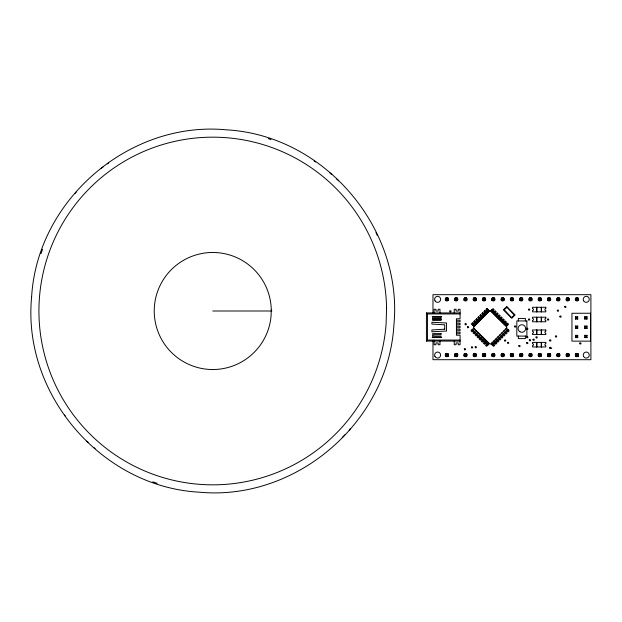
<?xml version="1.0" encoding="UTF-8"?>
<svg xmlns="http://www.w3.org/2000/svg" width="622" height="622" viewBox="0 0 622 622"><rect width="100%" height="100%" fill="white"/><g stroke="black" fill="none" stroke-linecap="round" stroke-linejoin="round"><path stroke-width="0.93" d="M445.756 300.473L448.058 298.171L448.058 300.473L445.756 300.473L445.756 298.171L448.058 298.171M455.047 300.473L457.349 298.171L457.349 300.473L455.047 300.473L455.047 298.171L457.349 298.171M464.339 300.473L466.64 298.171L466.64 300.473L464.339 300.473L464.339 298.171L466.64 298.171M460.078 312.928L426.428 312.928L426.428 341.089L427.454 340.063L460.078 340.063M473.622 300.473L475.931 298.171L473.622 298.171L473.622 300.473L475.931 300.473L475.931 298.171M482.913 300.473L485.222 298.171L485.222 300.473L482.913 300.473L482.913 298.171L485.222 298.171M492.204 300.473L494.506 298.171L492.204 298.171L492.204 300.473L494.506 300.473L494.506 298.171M472.168 324.723L473.202 323.689M474.236 322.655L475.27 321.621M476.304 320.587L477.338 319.553M478.372 318.518L479.406 317.484M480.441 316.45L481.475 315.416M482.509 314.382L483.543 313.348M484.577 312.314L485.611 311.28M486.645 310.246L487.679 309.204M472.316 324.878L473.35 323.844M474.392 322.81L475.426 321.776M476.46 320.742L477.494 319.708M478.528 318.674L479.562 317.64M480.596 316.606L481.63 315.572M482.664 314.53L483.698 313.496M484.732 312.462L485.766 311.428M486.801 310.394L487.835 309.359M472.681 325.244L473.715 324.21M474.749 323.176L475.783 322.142M476.817 321.107L477.851 320.073M478.886 319.032L479.927 317.998M480.962 316.963L481.996 315.929M483.03 314.895L484.064 313.861M485.098 312.827L486.132 311.793M487.166 310.759L488.2 309.725M472.837 325.399L473.871 324.357M474.905 323.323L475.939 322.289M476.973 321.255L478.007 320.221M479.041 319.187L480.075 318.153M481.109 317.119L482.143 316.085M483.177 315.051L484.219 314.017M485.253 312.983L486.287 311.949M487.321 310.914L488.356 309.88M490.447 311.21L493.028 308.621L494.062 309.655L491.481 312.244M445.756 356.212L448.058 353.91L448.058 356.212L445.756 356.212L445.756 353.91L448.058 353.91M501.495 300.473L503.797 298.171L503.797 300.473L501.495 300.473L501.495 298.171L503.797 298.171M492.515 313.278L495.096 310.689L496.131 311.723L493.549 314.312M494.583 315.346L497.165 312.757L498.206 313.791L495.617 316.38M455.047 356.212L457.349 353.91L457.349 356.212L455.047 356.212L455.047 353.91L457.349 353.91M510.786 300.473L513.088 298.171L513.088 300.473L510.786 300.473L510.786 298.171L513.088 298.171M496.651 317.414L499.241 314.833L500.275 315.867L497.686 318.448M498.72 319.483L501.309 316.901L502.343 317.935L499.754 320.517M464.339 356.212L466.64 353.91L466.64 356.212L464.339 356.212L464.339 353.91L466.64 353.91M520.078 300.473L522.379 298.171L520.078 298.171L520.078 300.473L522.379 300.473L522.379 298.171M500.788 321.551L503.377 318.969L504.411 320.003L501.822 322.585M502.856 323.619L505.445 321.038L506.479 322.072L503.89 324.653M473.622 356.212L475.931 353.91L473.622 353.91L473.622 356.212L475.931 356.212L475.931 353.91M529.361 300.473L531.67 298.171L531.67 300.473L529.361 300.473L529.361 298.171L531.67 298.171M504.924 325.695L507.513 323.106L508.547 324.14L505.958 326.729M492.243 344.907L493.277 343.873M494.311 342.839L495.345 341.805M496.379 340.77L497.413 339.736M498.447 338.702L499.482 337.668M500.516 336.634L501.55 335.6M502.584 334.566L503.618 333.532M504.652 332.498L505.694 331.456M506.728 330.422L507.762 329.388M492.399 345.062L493.433 344.028M494.467 342.994L495.501 341.96M496.535 340.926L497.569 339.892M498.603 338.858L499.637 337.824M500.671 336.782L501.705 335.748M502.739 334.714L503.773 333.68M504.807 332.646L505.841 331.612M506.876 330.577L507.91 329.543M494.824 343.36L495.866 342.318M496.9 341.284L497.934 340.25M501.037 337.147L502.071 336.113M503.105 335.079L504.139 334.045M507.241 330.943L508.275 329.909M492.912 345.575L493.946 344.541M494.98 343.507L496.014 342.473M497.048 341.439L498.082 340.405M499.116 339.371L500.15 338.337M501.192 337.303L502.226 336.269M503.26 335.235L504.294 334.201M505.328 333.167L506.362 332.132M507.397 331.098L508.431 330.064M482.913 356.212L485.222 353.91L485.222 356.212L482.913 356.212L482.913 353.91L485.222 353.91M538.652 300.473L540.961 298.171L540.961 300.473L538.652 300.473L538.652 298.171L540.961 298.171M492.204 356.212L494.506 353.91L492.204 353.91L492.204 356.212L494.506 356.212L494.506 353.91M547.943 300.473L550.245 298.171L547.943 298.171L547.943 300.473L550.245 300.473L550.245 298.171M501.495 356.212L503.797 353.91L501.495 353.91L501.495 356.212L503.797 356.212L503.797 353.91M557.234 300.473L559.536 298.171L559.536 300.473L557.234 300.473L557.234 298.171L559.536 298.171M510.786 356.212L513.088 353.91L513.088 356.212L510.786 356.212L510.786 353.91L513.088 353.91M566.525 300.473L568.827 298.171L568.827 300.473L566.525 300.473L566.525 298.171L568.827 298.171M520.078 356.212L522.379 353.91L522.379 356.212L520.078 356.212L520.078 353.91L522.379 353.91M575.817 300.473L578.118 298.171L575.817 298.171L575.817 300.473L578.118 300.473L578.118 298.171M529.361 356.212L531.67 353.91L529.361 353.91L529.361 356.212L531.67 356.212L531.67 353.91M575.443 319.055L577.745 316.753L575.443 316.753L575.443 319.055L577.745 319.055L577.745 316.753M538.652 356.212L540.961 353.91L540.961 356.212L538.652 356.212L538.652 353.91L540.961 353.91M575.443 328.346L577.745 326.037L577.745 328.346L575.443 328.346L575.443 326.037L577.745 326.037M584.727 319.055L587.036 316.753L584.727 316.753L584.727 319.055L587.036 319.055L587.036 316.753M547.943 356.212L550.245 353.91L547.943 353.91L547.943 356.212L550.245 356.212L550.245 353.91M575.443 337.637L577.745 335.328L575.443 335.328L575.443 337.637L577.745 337.637L577.745 335.328M584.727 328.346L587.036 326.037L584.727 326.037L584.727 328.346L587.036 328.346L587.036 326.037M557.234 356.212L559.536 353.91L559.536 356.212L557.234 356.212L557.234 353.91L559.536 353.91M584.727 337.637L587.036 335.328L584.727 335.328L584.727 337.637L587.036 337.637L587.036 335.328M566.525 356.212L568.827 353.91L568.827 356.212L566.525 356.212L566.525 353.91L568.827 353.91M575.817 356.212L578.118 353.91L575.817 353.91L575.817 356.212L578.118 356.212L578.118 353.91M212.755 311L271.892 311M426.435 312.936L427.454 313.954L460.078 313.954M432.158 316.582L441.698 316.582M432.974 318.962L441.636 318.962M456.424 320.276L460.078 320.276L460.078 321.776L456.424 321.776M456.424 323.269L460.078 323.269L460.078 324.762L456.424 324.762M456.424 326.262L460.078 326.262L460.078 327.755L456.424 327.755M456.424 329.256L460.078 329.256L460.078 330.748L456.424 330.748M456.424 332.249L460.078 332.249L460.078 333.742L456.424 333.742M432.158 337.435L441.698 337.435M426.428 341.089L460.078 341.089M549.941 348.157L551.776 348.157M575.817 298.171L578.118 300.473M566.525 298.171L568.827 300.473M584.727 316.753L587.036 319.055M557.234 298.171L559.536 300.473M575.443 316.753L577.745 319.055M584.727 326.037L587.036 328.346M547.943 298.171L550.245 300.473M575.443 326.037L577.745 328.346M584.727 335.328L587.036 337.637M538.652 298.171L540.961 300.473M575.443 335.328L577.745 337.637M529.361 298.171L531.67 300.473M520.078 298.171L522.379 300.473M575.817 353.91L578.118 356.212M510.786 298.171L513.088 300.473M566.525 353.91L568.827 356.212M501.495 298.171L503.797 300.473M557.234 353.91L559.536 356.212M492.204 298.171L494.506 300.473M547.943 353.91L550.245 356.212M482.913 298.171L485.222 300.473M538.652 353.91L540.961 356.212M492.251 309.398L493.293 310.432M494.327 311.466L495.361 312.501M496.395 313.535L497.429 314.569M498.463 315.603L499.497 316.637M500.531 317.671L501.565 318.705M502.599 319.739L503.633 320.781M504.667 321.815L505.702 322.849M506.736 323.883L507.77 324.917M492.103 309.554L493.137 310.588M494.171 311.622L495.205 312.656M496.239 313.69L497.273 314.724M498.308 315.758L499.342 316.792M500.376 317.826L501.41 318.861M502.444 319.895L503.478 320.929M504.512 321.963L505.546 322.997M506.58 324.031L507.614 325.073M491.738 309.919L492.772 310.953M493.806 311.987L494.84 313.022M495.874 314.056L496.908 315.09M497.942 316.124L498.976 317.158M500.01 318.192L501.044 319.226M502.078 320.26L503.12 321.294M504.154 322.328L505.188 323.362M506.222 324.396L507.257 325.43M491.582 310.067L492.616 311.101M493.65 312.135L494.684 313.169M495.718 314.203L496.753 315.245M497.787 316.279L498.828 317.313M499.863 318.347L500.897 319.381M501.931 320.416L502.965 321.45M503.999 322.484L505.033 323.518M506.067 324.552L507.101 325.586M473.622 298.171L475.931 300.473M529.361 353.91L531.67 356.212M464.339 298.171L466.64 300.473M520.078 353.91L522.379 356.212M455.047 298.171L457.349 300.473M510.786 353.91L513.088 356.212M445.756 298.171L448.058 300.473M501.495 353.91L503.797 356.212M472.448 329.388L473.482 330.422M474.516 331.456L475.55 332.498M476.584 333.532L477.618 334.566M478.652 335.6L479.686 336.634M480.72 337.668L481.755 338.702M482.789 339.736L483.823 340.77M484.857 341.805L485.891 342.839M486.925 343.873L487.959 344.907M472.292 329.543L473.326 330.577M474.361 331.612L475.395 332.646M476.429 333.68L477.463 334.714M478.497 335.748L479.531 336.782M480.565 337.824L481.599 338.858M482.633 339.892L483.667 340.926M484.701 341.96L485.743 342.994M486.777 344.028L487.811 345.062M471.927 329.909L472.961 330.943M473.995 331.977L475.029 333.011M476.063 334.045L477.097 335.079M478.131 336.113L479.165 337.147M480.207 338.181L481.241 339.215M482.275 340.25L483.31 341.284M484.344 342.318L485.378 343.36M486.412 344.394L487.446 345.428M471.771 330.064L472.806 331.098M473.84 332.132L474.874 333.167M475.916 334.201L476.95 335.235M477.984 336.269L479.018 337.303M480.052 338.337L481.086 339.371M482.12 340.405L483.154 341.439M484.188 342.473L485.222 343.507M486.256 344.541L487.29 345.575M492.204 353.91L494.506 356.212M482.913 353.91L485.222 356.212M473.622 353.91L475.931 356.212M464.339 353.91L466.64 356.212M455.047 353.91L457.349 356.212M445.756 353.91L448.058 356.212M541.443 307.276L541.443 311.847M541.443 317.204L541.443 321.776M541.443 329.979L541.443 334.55M541.443 342.395L541.443 346.967M541.257 307.276L541.257 311.847M541.257 317.204L541.257 321.776M541.257 329.979L541.257 334.55M541.257 342.395L541.257 346.967M536.872 307.276L536.872 311.847M536.872 317.204L536.872 321.776M536.872 329.979L536.872 334.55M536.872 342.395L536.872 346.967M536.685 307.276L536.685 311.847M536.685 317.204L536.685 321.776M536.685 329.979L536.685 334.55M536.685 342.395L536.685 346.967M525.38 320.952L525.38 318.433L518.328 318.433L518.328 320.952M525.38 336.082L525.38 338.601L518.328 338.601L518.328 336.082M454.223 312.928L454.223 309.274L456.058 309.274L456.058 311.101L458.251 311.101L458.251 309.274L460.078 309.274L460.078 318.783L456.424 318.783L456.424 335.235L460.078 335.235L460.078 344.751L458.251 344.751L458.251 342.916L456.058 342.916L456.058 344.751L454.223 344.751L454.223 341.089M439.964 312.928L439.964 309.274L438.137 309.274L438.137 311.101L435.936 311.101L435.936 309.274L434.109 309.274L434.109 312.928M439.964 341.089L439.964 344.751L438.137 344.751L438.137 342.916L435.936 342.916L435.936 344.751L434.109 344.751L434.109 340.18M432.974 313.123L432.974 294.68L590.9 294.68L590.9 359.703L432.974 359.703L432.974 340.296M427.454 313.954L427.454 340.063M350.388 428.651A181.064 181.064 0 0 1 349.175 430.059M344.806 434.879A181.064 181.064 0 0 1 342.24 437.561M157.172 483.317A181.064 181.064 0 0 1 152.771 481.84M95.104 448.633A181.064 181.064 0 0 1 93.704 447.412M88.2 442.413A181.064 181.064 0 0 1 86.862 441.13M65.629 416.538A181.064 181.064 0 0 1 64.556 415.022M41.013 253.652A181.064 181.064 0 0 1 42.545 249.259M75.13 193.349A181.064 181.064 0 0 1 76.343 191.941M101.269 168.329A181.064 181.064 0 0 1 103.477 166.634M107.217 163.874A181.064 181.064 0 0 1 108.741 162.801M268.339 138.683A181.064 181.064 0 0 1 270.99 139.553M314.149 160.989A181.064 181.064 0 0 1 315.681 162.039M329.699 172.768A181.064 181.064 0 0 1 331.814 174.588M336.634 178.949A181.064 181.064 0 0 1 338.656 180.87M375.976 232.612A181.064 181.064 0 0 1 377.157 235.139M31.598 297.23C22.236 394.278 101.635 486.738 198.986 492.157C296.033 501.519 388.493 422.12 393.913 324.77C403.274 227.722 323.883 135.262 226.532 129.843C129.477 120.481 37.017 199.88 31.598 297.23M271.27 310.036L271.106 315.44A58.515 58.515 0 0 1 181.243 360.309A58.515 58.515 0 0 1 184.221 259.91A58.515 58.515 0 0 1 271.27 310.036M386.565 308.131L386.091 324.179A173.833 173.833 0 0 1 119.144 457.473A173.833 173.833 0 0 1 128 159.232A173.833 173.833 0 0 1 386.565 308.131M449.792 311.031L450.064 312.042L451.082 311.77L450.81 310.759L449.792 311.031M465.077 323.899L465.349 324.909L466.368 324.637L466.096 323.627L465.077 323.899M467.394 326.822L467.666 327.833L468.685 327.561L468.413 326.55L467.394 326.822M464.292 348.926L464.564 349.945L465.575 349.673L465.303 348.654L464.292 348.926M471.437 347.068L471.709 348.087L472.728 347.815L472.456 346.804L471.437 347.068M475.154 346.882L475.426 347.9L476.444 347.628L476.172 346.617L475.154 346.882M504.512 340.203L504.784 341.214L505.803 340.942L505.531 339.931L504.512 340.203M507.49 342.52L507.762 343.538L508.773 343.266L508.501 342.248L507.49 342.52M514.542 326.169L514.814 327.188L515.832 326.915L515.56 325.897L514.542 326.169M518.818 345.676L519.09 346.695L520.101 346.423L519.829 345.404L518.818 345.676M528.482 309.258L528.754 310.277L529.765 310.005L529.493 308.986L528.482 309.258M528.482 319.203L528.754 320.213L529.765 319.941L529.493 318.93L528.482 319.203M526.624 328.4L526.896 329.419L527.907 329.147L527.635 328.128L526.624 328.4M526.624 336.852L526.896 337.87L527.907 337.598L527.635 336.58L526.624 336.852M526.624 342.706L526.896 343.717L527.907 343.445L527.635 342.434L526.624 342.706M529.314 339.83L529.586 340.84L530.605 340.568L530.333 339.558L529.314 339.83M533.031 339.363L533.303 340.374L534.321 340.102L534.049 339.091L533.031 339.363M536.001 337.038L536.273 338.057L537.291 337.785L537.019 336.766L536.001 337.038M547.523 319.203L547.795 320.213L548.806 319.941L548.542 318.93L547.523 319.203M557.281 310.285L557.553 311.303L558.564 311.031L558.292 310.013L557.281 310.285M549.661 340.102L549.934 341.12L550.944 340.848L550.672 339.83L549.661 340.102M549.661 347.535L549.934 348.553L550.944 348.281L550.672 347.263L549.661 347.535M559.878 316.233L560.15 317.243L561.168 316.971L560.896 315.96L559.878 316.233M555.423 336.113L555.695 337.124L556.706 336.852L556.433 335.841L555.423 336.113M564.714 306.568L564.978 307.587L565.997 307.315L565.725 306.296L564.714 306.568M579.758 343.08L580.031 344.09L581.049 343.818L580.777 342.808L579.758 343.08M504.185 309.678L511.502 317.515L514.347 315.191L507.031 307.354L504.185 309.678M474.003 326.659L473.91 326.783A1.205 1.205 0 0 0 474.018 328.369L489.553 343.702A1.205 1.205 0 0 0 491.224 343.725L506.495 328.167A1.213 1.213 0 0 0 506.487 326.457L490.976 311.093A1.197 1.197 0 0 0 489.273 311.109L474.003 326.659M472.425 322.911L471.39 323.945L473.98 326.534L475.014 325.5L472.425 322.911M474.493 320.843L473.459 321.877L476.048 324.466L477.082 323.432L474.493 320.843M476.561 318.775L475.527 319.809L478.116 322.398L479.15 321.364L476.561 318.775M478.629 316.707L477.595 317.741L480.184 320.33L481.218 319.296L478.629 316.707M480.697 314.639L479.663 315.673L482.252 318.262L483.286 317.228L480.697 314.639M482.765 312.571L481.731 313.605L484.32 316.194L485.354 315.16L482.765 312.571M484.841 310.502L483.799 311.536L486.388 314.118L487.423 313.084L484.841 310.502M486.909 308.434L485.875 309.468L488.457 312.05L489.491 311.016L486.909 308.434M473.583 328.253L471.002 330.834L472.036 331.868L474.617 329.287L473.583 328.253M475.651 330.321L473.07 332.91L474.104 333.944L476.685 331.355L475.651 330.321M477.719 332.389L475.138 334.978L476.172 336.012L478.753 333.423L477.719 332.389M506.767 306.576L503.408 309.935L511.766 318.293L515.125 314.934L506.767 306.576M479.787 334.457L477.206 337.046L478.24 338.08L480.829 335.491L479.787 334.457M481.863 336.525L479.274 339.114L480.308 340.148L482.897 337.559L481.863 336.525M483.932 338.593L481.342 341.183L482.377 342.217L484.966 339.628L483.932 338.593M486 340.662L483.411 343.251L484.445 344.285L487.034 341.696L486 340.662M488.068 342.738L485.479 345.319L486.513 346.353L489.102 343.772L488.068 342.738M492.134 342.738L491.1 343.772L493.689 346.353L494.723 345.319L492.134 342.738M494.202 340.662L493.168 341.696L495.757 344.285L496.791 343.251L494.202 340.662M496.278 338.593L495.244 339.628L497.825 342.217L498.86 341.183L496.278 338.593M498.346 336.525L497.312 337.559L499.894 340.148L500.928 339.114L498.346 336.525M500.415 334.457L499.38 335.491L501.962 338.08L502.996 337.046L500.415 334.457M502.483 332.389L501.449 333.423L504.03 336.012L505.064 334.978L502.483 332.389M504.551 330.321L503.517 331.355L506.106 333.944L507.14 332.91L504.551 330.321M506.619 328.253L505.585 329.287L508.174 331.868L509.208 330.834L506.619 328.253M444.714 329.201L431.917 329.932L431.917 331.767L446.549 331.036L446.549 322.989L431.917 322.258L431.917 324.085L444.714 324.816L444.714 329.201M545.805 307.276L532.564 307.276L532.564 308.644A0.917 0.917 0 0 1 533.482 309.554A0.917 0.917 0 0 1 532.564 310.471L532.564 311.847L545.805 311.847L545.805 310.471A0.917 0.917 0 0 1 544.888 309.562A0.917 0.917 0 0 1 545.805 308.644L545.805 307.276M590.527 313.255L571.945 313.255L571.945 341.128L590.527 341.128L590.527 313.255M441.06 316.769L432.648 316.769L432.648 320.423L441.06 320.423L441.06 319.327L433.744 319.327L433.744 317.865L441.06 317.865L441.06 316.769M545.805 317.204L532.564 317.204L532.564 318.573A0.917 0.917 0 0 1 533.482 319.49A0.917 0.917 0 0 1 532.564 320.408L532.564 321.776L545.805 321.776L545.805 320.408A0.917 0.917 0 0 1 544.888 319.49A0.917 0.917 0 0 1 545.805 318.581L545.805 317.204M526.896 320.952L516.812 320.952L516.812 336.082L526.896 336.082L526.896 320.952M545.805 329.979L532.564 329.979L532.564 331.347A0.917 0.917 0 0 1 533.482 332.265A0.917 0.917 0 0 1 532.564 333.174L532.564 334.55L545.805 334.55L545.805 333.174A0.917 0.917 0 0 1 544.888 332.265A0.917 0.917 0 0 1 545.805 331.347L545.805 329.979M441.06 333.594L432.648 333.594L432.648 337.248L441.06 337.248L441.06 336.152L433.744 336.152L433.744 334.69L441.06 334.69L441.06 333.594M545.805 342.395L532.564 342.395L532.564 343.764A0.917 0.917 0 0 1 533.482 344.681A0.917 0.917 0 0 1 532.564 345.591L532.564 346.967L545.805 346.967L545.805 345.591A0.917 0.917 0 0 1 544.888 344.681A0.917 0.917 0 0 1 545.805 343.764L545.805 342.395M519.961 331.79A3.779 3.779 0 0 0 525.637 328.517A3.779 3.779 0 0 0 519.961 325.244A3.779 3.779 0 0 0 519.961 331.79M566.23 355.901A1.672 1.672 0 0 0 569.122 355.901A1.672 1.672 0 0 0 567.676 353.389A1.672 1.672 0 0 0 566.23 355.901M583.638 300.83A3.024 3.024 0 0 0 588.871 300.83A3.024 3.024 0 0 0 586.258 296.305A3.024 3.024 0 0 0 583.638 300.83M538.357 355.901A1.672 1.672 0 0 0 541.257 355.901A1.672 1.672 0 0 0 539.803 353.389A1.672 1.672 0 0 0 538.357 355.901M435.003 356.569A3.024 3.024 0 0 0 440.236 356.569A3.024 3.024 0 0 0 437.616 352.044A3.024 3.024 0 0 0 435.003 356.569M435.003 300.83A3.024 3.024 0 0 0 440.236 300.83A3.024 3.024 0 0 0 437.616 296.305A3.024 3.024 0 0 0 435.003 300.83M583.638 356.569A3.024 3.024 0 0 0 588.871 356.569A3.024 3.024 0 0 0 586.258 352.044A3.024 3.024 0 0 0 583.638 356.569M482.618 300.162A1.672 1.672 0 0 0 485.518 300.162A1.672 1.672 0 0 0 484.064 297.65A1.672 1.672 0 0 0 482.618 300.162M575.521 355.901A1.672 1.672 0 0 0 578.413 355.901A1.672 1.672 0 0 0 576.967 353.389A1.672 1.672 0 0 0 575.521 355.901M519.782 300.162A1.672 1.672 0 0 0 522.674 300.162A1.672 1.672 0 0 0 521.228 297.65A1.672 1.672 0 0 0 519.782 300.162M566.23 300.162A1.672 1.672 0 0 0 569.122 300.162A1.672 1.672 0 0 0 567.676 297.65A1.672 1.672 0 0 0 566.23 300.162M473.326 355.901A1.672 1.672 0 0 0 476.227 355.901A1.672 1.672 0 0 0 474.78 353.389A1.672 1.672 0 0 0 473.326 355.901M445.461 300.162A1.672 1.672 0 0 0 448.353 300.162A1.672 1.672 0 0 0 446.907 297.65A1.672 1.672 0 0 0 445.461 300.162M529.065 300.162A1.672 1.672 0 0 0 531.966 300.162A1.672 1.672 0 0 0 530.519 297.65A1.672 1.672 0 0 0 529.065 300.162M510.491 300.162A1.672 1.672 0 0 0 513.383 300.162A1.672 1.672 0 0 0 511.937 297.65A1.672 1.672 0 0 0 510.491 300.162M491.909 355.901A1.672 1.672 0 0 0 494.801 355.901A1.672 1.672 0 0 0 493.355 353.389A1.672 1.672 0 0 0 491.909 355.901M464.043 300.162A1.672 1.672 0 0 0 466.935 300.162A1.672 1.672 0 0 0 465.489 297.65A1.672 1.672 0 0 0 464.043 300.162M575.521 300.162A1.672 1.672 0 0 0 578.413 300.162A1.672 1.672 0 0 0 576.967 297.65A1.672 1.672 0 0 0 575.521 300.162M556.939 300.162A1.672 1.672 0 0 0 559.831 300.162A1.672 1.672 0 0 0 558.385 297.65A1.672 1.672 0 0 0 556.939 300.162M547.648 300.162A1.672 1.672 0 0 0 550.54 300.162A1.672 1.672 0 0 0 549.094 297.65A1.672 1.672 0 0 0 547.648 300.162M538.357 300.162A1.672 1.672 0 0 0 541.257 300.162A1.672 1.672 0 0 0 539.803 297.65A1.672 1.672 0 0 0 538.357 300.162M501.2 300.162A1.672 1.672 0 0 0 504.092 300.162A1.672 1.672 0 0 0 502.646 297.65A1.672 1.672 0 0 0 501.2 300.162M491.909 300.162A1.672 1.672 0 0 0 494.801 300.162A1.672 1.672 0 0 0 493.355 297.65A1.672 1.672 0 0 0 491.909 300.162M473.326 300.162A1.672 1.672 0 0 0 476.227 300.162A1.672 1.672 0 0 0 474.78 297.65A1.672 1.672 0 0 0 473.326 300.162M454.752 300.162A1.672 1.672 0 0 0 457.644 300.162A1.672 1.672 0 0 0 456.198 297.65A1.672 1.672 0 0 0 454.752 300.162M556.939 355.901A1.672 1.672 0 0 0 559.831 355.901A1.672 1.672 0 0 0 558.385 353.389A1.672 1.672 0 0 0 556.939 355.901M547.648 355.901A1.672 1.672 0 0 0 550.54 355.901A1.672 1.672 0 0 0 549.094 353.389A1.672 1.672 0 0 0 547.648 355.901M529.065 355.901A1.672 1.672 0 0 0 531.966 355.901A1.672 1.672 0 0 0 530.519 353.389A1.672 1.672 0 0 0 529.065 355.901M519.782 355.901A1.672 1.672 0 0 0 522.674 355.901A1.672 1.672 0 0 0 521.228 353.389A1.672 1.672 0 0 0 519.782 355.901M510.491 355.901A1.672 1.672 0 0 0 513.383 355.901A1.672 1.672 0 0 0 511.937 353.389A1.672 1.672 0 0 0 510.491 355.901M501.2 355.901A1.672 1.672 0 0 0 504.092 355.901A1.672 1.672 0 0 0 502.646 353.389A1.672 1.672 0 0 0 501.2 355.901M482.618 355.901A1.672 1.672 0 0 0 485.518 355.901A1.672 1.672 0 0 0 484.064 353.389A1.672 1.672 0 0 0 482.618 355.901M464.043 355.901A1.672 1.672 0 0 0 466.935 355.901A1.672 1.672 0 0 0 465.489 353.389A1.672 1.672 0 0 0 464.043 355.901M454.752 355.901A1.672 1.672 0 0 0 457.644 355.901A1.672 1.672 0 0 0 456.198 353.389A1.672 1.672 0 0 0 454.752 355.901M445.461 355.901A1.672 1.672 0 0 0 448.353 355.901A1.672 1.672 0 0 0 446.907 353.389A1.672 1.672 0 0 0 445.461 355.901"/></g></svg>
